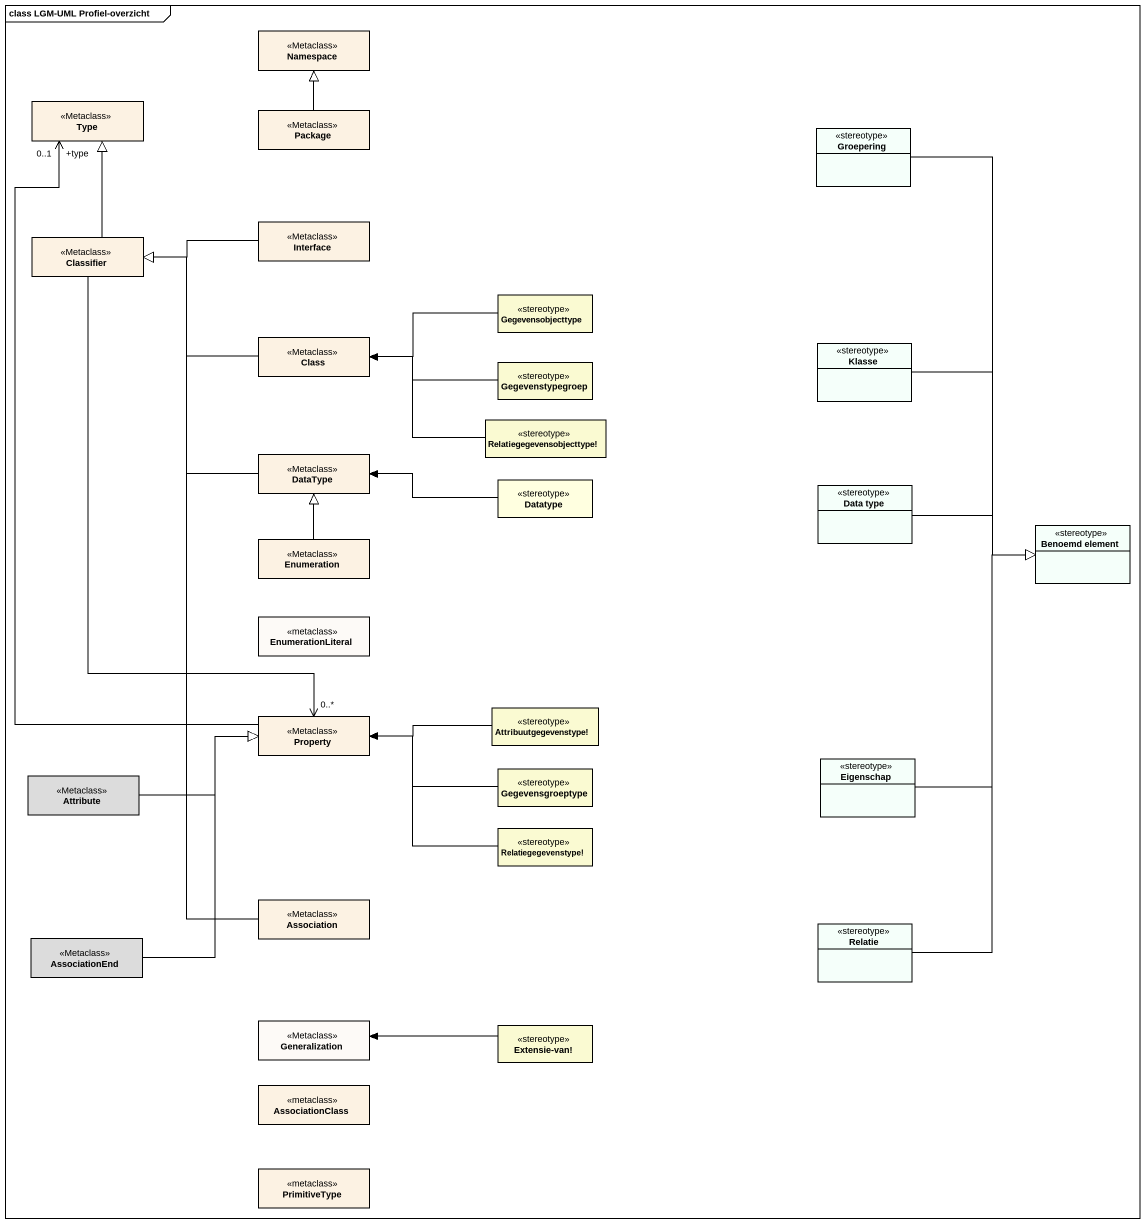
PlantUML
@startuml
mainframe class LGM-UML Profiel-overzicht
hide circle
hide empty members
class "Namespace" as Namespace_ <<Metaclass>>
class Type <<Metaclass>>
class "Package" as Package_ <<Metaclass>>
class Groepering <<stereotype>> #F5FFFA
class Classifier <<Metaclass>>
class "Interface" as Interface_ <<Metaclass>>
class Gegevensobjecttype <<stereotype>> #FAFAD2
class "Class" as Class_ <<Metaclass>>
class Klasse <<stereotype>> #F5FFFA
class Gegevenstypegroep <<stereotype>> #FAFAD2
class "Relatiegegevensobjecttype!" as Relatiegegevensobjecttype <<stereotype>> #FAFAD2
class DataType <<Metaclass>>
class Datatype <<stereotype>> #FFFFE0
class "Data type" as Data_type <<stereotype>> #F5FFFA
class Enumeration <<Metaclass>>
class "Benoemd element" as Benoemd_element <<stereotype>> #F5FFFA
class EnumerationLiteral <<metaclass>> #FDFAF7
class "Attribuutgegevenstype!" as Attribuutgegevenstype <<stereotype>> #FAFAD2
class Property <<Metaclass>>
class Attribute <<Metaclass>> #DCDCDC
class Gegevensgroeptype <<stereotype>> #FAFAD2
class Eigenschap <<stereotype>> #F5FFFA
class "Relatiegegevenstype!" as Relatiegegevenstype <<stereotype>> #FAFAD2
class Association <<Metaclass>>
class AssociationEnd <<Metaclass>> #DCDCDC
class Relatie <<stereotype>> #F5FFFA
class Generalization <<Metaclass>> #FDFAF7
class "Extensie-van!" as Extensie_van <<stereotype>> #FAFAD2
class AssociationClass <<metaclass>>
class PrimitiveType <<metaclass>>
Package_ -up-|> Namespace_
Groepering --|> Benoemd_element
Classifier -up-|> Type
Classifier --> "0..*" Property
Interface_ -left-|> Classifier
Gegevensobjecttype -left-> Class_
Class_ -left-|> Classifier
Klasse --|> Benoemd_element
Gegevenstypegroep -left-> Class_
Relatiegegevensobjecttype -left-> Class_
DataType -up-|> Classifier
Datatype -left-> DataType
Data_type -right-|> Benoemd_element
Enumeration -up-|> DataType
Attribuutgegevenstype -left-> Property
Property -up-> "+type\n0..1" Type
Attribute -right-|> Property
Gegevensgroeptype -left-> Property
Eigenschap -up-|> Benoemd_element
Relatiegegevenstype -left-> Property
Association -up-|> Classifier
AssociationEnd -up-|> Property
Relatie -up-|> Benoemd_element
Extensie_van -left-> Generalization
@enduml
